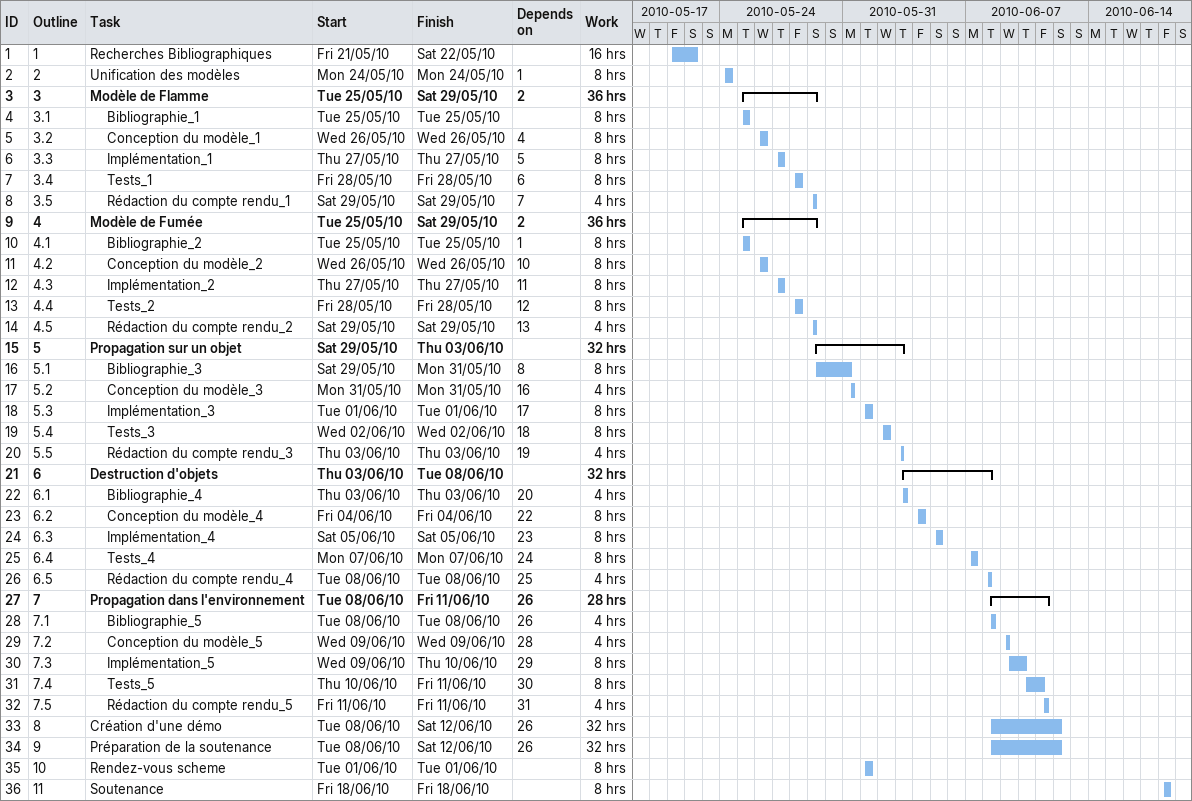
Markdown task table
| ID | WBS | Task | Start | Finish | Predecessors | Work (h) |
|---|---|---|---|---|---|---|
| 1 | 1 | Recherches Bibliographiques | 2010-05-21 | 2010-05-22 |  | 16 |
| 2 | 2 | Unification des modèles | 2010-05-24 | 2010-05-24 | 1 | 8 |
| 3 | 3 | **Modèle de Flamme** | 2010-05-25 | 2010-05-29 | 2 | 36 |
| 4 | 3.1 | Bibliographie_1 | 2010-05-25 | 2010-05-25 |  | 8 |
| 5 | 3.2 | Conception du modèle_1 | 2010-05-26 | 2010-05-26 | 4 | 8 |
| 6 | 3.3 | Implémentation_1 | 2010-05-27 | 2010-05-27 | 5 | 8 |
| 7 | 3.4 | Tests_1 | 2010-05-28 | 2010-05-28 | 6 | 8 |
| 8 | 3.5 | Rédaction du compte rendu_1 | 2010-05-29 | 2010-05-29 | 7 | 4 |
| 9 | 4 | **Modèle de Fumée** | 2010-05-25 | 2010-05-29 | 2 | 36 |
| 10 | 4.1 | Bibliographie_2 | 2010-05-25 | 2010-05-25 | 1 | 8 |
| 11 | 4.2 | Conception du modèle_2 | 2010-05-26 | 2010-05-26 | 10 | 8 |
| 12 | 4.3 | Implémentation_2 | 2010-05-27 | 2010-05-27 | 11 | 8 |
| 13 | 4.4 | Tests_2 | 2010-05-28 | 2010-05-28 | 12 | 8 |
| 14 | 4.5 | Rédaction du compte rendu_2 | 2010-05-29 | 2010-05-29 | 13 | 4 |
| 15 | 5 | **Propagation sur un objet** | 2010-05-29 | 2010-06-03 |  | 32 |
| 16 | 5.1 | Bibliographie_3 | 2010-05-29 | 2010-05-31 | 8 | 8 |
| 17 | 5.2 | Conception du modèle_3 | 2010-05-31 | 2010-05-31 | 16 | 4 |
| 18 | 5.3 | Implémentation_3 | 2010-06-01 | 2010-06-01 | 17 | 8 |
| 19 | 5.4 | Tests_3 | 2010-06-02 | 2010-06-02 | 18 | 8 |
| 20 | 5.5 | Rédaction du compte rendu_3 | 2010-06-03 | 2010-06-03 | 19 | 4 |
| 21 | 6 | **Destruction d'objets** | 2010-06-03 | 2010-06-08 |  | 32 |
| 22 | 6.1 | Bibliographie_4 | 2010-06-03 | 2010-06-03 | 20 | 4 |
| 23 | 6.2 | Conception du modèle_4 | 2010-06-04 | 2010-06-04 | 22 | 8 |
| 24 | 6.3 | Implémentation_4 | 2010-06-05 | 2010-06-05 | 23 | 8 |
| 25 | 6.4 | Tests_4 | 2010-06-07 | 2010-06-07 | 24 | 8 |
| 26 | 6.5 | Rédaction du compte rendu_4 | 2010-06-08 | 2010-06-08 | 25 | 4 |
| 27 | 7 | **Propagation dans l'environnement** | 2010-06-08 | 2010-06-11 | 26 | 28 |
| 28 | 7.1 | Bibliographie_5 | 2010-06-08 | 2010-06-08 | 26 | 4 |
| 29 | 7.2 | Conception du modèle_5 | 2010-06-09 | 2010-06-09 | 28 | 4 |
| 30 | 7.3 | Implémentation_5 | 2010-06-09 | 2010-06-10 | 29 | 8 |
| 31 | 7.4 | Tests_5 | 2010-06-10 | 2010-06-11 | 30 | 8 |
| 32 | 7.5 | Rédaction du compte rendu_5 | 2010-06-11 | 2010-06-11 | 31 | 4 |
| 33 | 8 | Création d'une démo | 2010-06-08 | 2010-06-12 | 26 | 32 |
| 34 | 9 | Préparation de la soutenance | 2010-06-08 | 2010-06-12 | 26 | 32 |
| 35 | 10 | Rendez-vous scheme | 2010-06-01 | 2010-06-01 |  | 8 |
| 36 | 11 | Soutenance | 2010-06-18 | 2010-06-18 |  | 8 |
